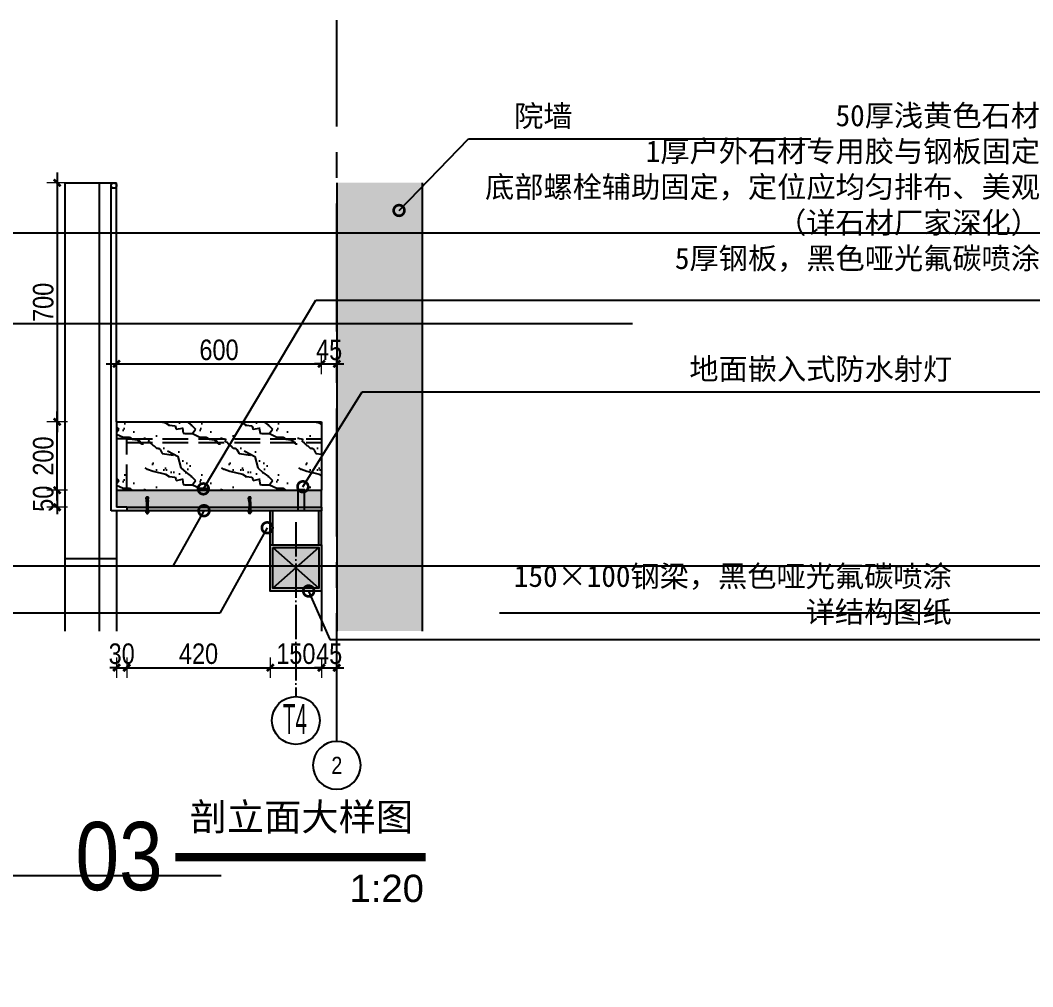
# Model space of a CAD drawing. Extents: x 9928 to 93764, y -101273 to -34887.
# Drawn here: x 80188 to 83152, y -64299 to -61469 of the extents above; entities that cross this region are included whole.
import ezdxf
from ezdxf import colors
from ezdxf.entities.mleader import LeaderData, LeaderLine
from ezdxf.enums import TextEntityAlignment as Align
from ezdxf.math import Vec2, Vec3

# ---------------------------------------------------------------- set-up
doc = ezdxf.new("R2010")
doc.units = 0
doc.header["$LTSCALE"] = 1000
doc.header["$MEASUREMENT"] = 0
for name, pattern in [('CENTER', [2, 1.25, -0.25, 0.25, -0.25]), ('DASH', [0.35, 0.25, -0.1]), ('DOTE', [2.42, 2, -0.2, 0.02, -0.2]), ('HIDDEN', [0.375, 0.25, -0.125])]:
    doc.linetypes.add(name, pattern=pattern)
doc.layers.add('_0', color=7, linetype='Continuous', lineweight=25)
for name, color, linetype in [('A', 163, 'CENTER'), ('A-ANNO-DIMS', 6, 'Continuous'), ('A-ANNO-NOTE', 4, 'Continuous'), ('A-ANNO-SYMB', 4, 'Continuous'), ('A-DETL-144', 144, 'Continuous'), ('A-DETL-30', 30, 'Continuous'), ('A-DETL-42', 42, 'Continuous'), ('A-FLOR-HRAL', 42, 'Continuous'), ('A-FURN-PATT-251', 251, 'Continuous'), ('A-SECT-005', 5, 'Continuous'), ('A-SECT-146', 216, 'Continuous'), ('GL', 131, 'Continuous'), ('S-GRID-IDEN', 4, 'Continuous')]:
    doc.layers.add(name, color=color, linetype=linetype)
doc.styles.add('DIM', font='ARIALN.TTF')
doc.styles.add('DIM_T3', font='ARIALN.TTF')
doc.styles.add('EN', font='ARIALN.TTF')
doc.styles.add('EN1', font='ARIALN.TTF')
doc.styles.get("Standard").update_dxf_attribs({"font": 'gbenor.shx', "bigfont": 'gbcbig.shx'})
doc.styles.add('详图$0$vector-number', font='arial.ttf')
doc.dimstyles.new('DIM20', dxfattribs={"dimscale": 20, "dimtxt": 3, "dimasz": 1, "dimexe": 1.5, "dimexo": 1.5, "dimgap": 0.5, "dimtad": 1, "dimdec": 0, "dimzin": 3, "dimdsep": 46, "dimtxsty": 'DIM', "dimblk": 'ARCHTICK', "dimcen": 2.5, "dimdle": 1.5, "dimclrd": 256, "dimclre": 8, "dimclrt": 256, "dimadec": 0, "dimazin": 0, "dimtfac": 1, "dimtdec": 0, "dimtix": 1, "dimtmove": 2, "dimatfit": 3, "dimfxl": 1.5, "dimfxlon": 1, "dimtolj": 1, "dimtzin": 3, "dimlwe": 5, "dimarcsym": 0})

# ---------------------------------------------------------------- blocks, each defined once
blk = doc.blocks.new('_ArchTick')
at = {"color": 0, "linetype": 'ByBlock', "const_width": 0.4}
blk.add_lwpolyline([(-0.5, -0.5), (0.5, 0.5)], dxfattribs=at)
blk = doc.blocks.new('*D11')
at = {"layer": 'A-ANNO-DIMS', "lineweight": -2, "transparency": 16777216}
blk.add_line((80295.8, -61915.2), (80295.8, -62675.2), dxfattribs=at)
at = {"layer": 'A-ANNO-DIMS', "color": 8, "lineweight": 5, "transparency": 16777216}
for p, q in [((80325.8, -61945.2), (80265.8, -61945.2)), ((80325.8, -62645.2), (80265.8, -62645.2))]:
    blk.add_line(p, q, dxfattribs=at)
at = {"layer": 'Defpoints', "color": 0, "transparency": 16777216}
for p in [(80419.6, -61945.2), (80295.8, -62645.2), (80623.8, -62645.2)]:
    blk.add_point(p, dxfattribs=at)
at = {"layer": 'A-ANNO-DIMS', "lineweight": -2, "transparency": 16777216, "xscale": 20, "yscale": 20, "zscale": 20}
for p, rotation in [((80295.8, -61945.2), 90), ((80295.8, -62645.2), 270)]:
    blk.add_blockref('_ArchTick', p, dxfattribs=dict(at, rotation=rotation))
at = {"layer": 'A-ANNO-DIMS', "transparency": 16777216, "insert": (80255.1, -62295.2), "char_height": 60, "attachment_point": 5, "rotation": 90, "style": 'DIM'}
blk.add_mtext('\\A1;700', dxfattribs=at)
blk = doc.blocks.new('M12×130膨胀螺栓')
at = {"linetype": 'CENTER', "ltscale": 0.05}
blk.add_line((71.2, 0), (-68.2, 0), dxfattribs=at)
at = {"linetype": 'Continuous'}
for p, q in [((-59, -4.5), (-58.1, 4.5)), ((-57, 6), (-58, -6)), ((-57, -5), (-56, 5)), ((-55, 6), (-56, -6)), ((-55, -5), (-54, 5)), ((-53, 6), (-54, -6)), ((-41.5, -5), (-40.5, 5)), ((-39.5, 6), (-40.5, -6)), ((-39.5, -5), (-38.5, 5)), ((-37.5, 6), (-38.5, -6)), ((-37.5, -5), (-36.5, 5)), ((-35.5, 6), (-36.5, -6)), ((-35.5, -5), (-34.5, 5)), ((-33.5, 6), (-34.5, -6)), ((-33.5, -5), (-32.5, 5)), ((-31.5, 6), (-32.5, -6)), ((-31.5, -5), (-30.5, 5)), ((-29.5, 6), (-30.5, -6)), ((-29.5, -5), (-28.5, 5)), ((-27.5, 6), (-28.5, -6)), ((-27.5, -5), (-26.5, 5)), ((-25.5, 6), (-26.5, -6)), ((-25.5, -5), (-24.5, 5))]:
    blk.add_line(p, q, dxfattribs=at)
at = {"linetype": 'HIDDEN', "ltscale": 2}
for p, q in [((-41.5, -0.1), (-43, 0.8)), ((-41.5, -1.2), (-43, -0.2))]:
    blk.add_line(p, q, dxfattribs=at)
at = {"linetype": 'Continuous'}
for points in [[(-53, -5), (-54, -6), (-55, -5), (-56, -6), (-57, -5), (-58, -6), (-59, -4.5), (-63, -4.5), (-63, 4.5), (-58.1, 4.5), (-57, 6), (-56, 5), (-55, 6), (-54, 5), (-53, 6)], [(-44, 5.5), (-52, 5.5)], [(-24, 5.5), (-24.5, 5), (-25.5, 6), (-26.5, 5), (-27.5, 6), (-28.5, 5), (-29.5, 6), (-30.5, 5), (-31.5, 6), (-32.5, 5), (-33.5, 6), (-34.5, 5), (-35.5, 6), (-36.5, 5), (-37.5, 6), (-38.5, 5), (-39.5, 6), (-40.5, 5), (-41.5, 6)], [(27.6, 5.5), (-24, 5.5)], [(30.1, 5), (36.1, 5)], [(36.1, 6.1), (36.1, 1)], [(36.7, 1), (47, 1.9)], [(36.7, 0.5), (47.5, 1.5)], [(37, 7.1), (57.9, 9)], [(47, 2.9), (47, 2)], [(47.1, 3), (58.5, 4)], [(47.5, 2.4), (47.5, 1.6)], [(47.6, 2.5), (58.5, 3.5)], [(59, 4), (59, 8)], [(59, 6.6), (62.4, 6.9)], [(64, 5.4), (64, -5.4)], [(-44, -5.5), (-52, -5.5)], [(-25, -5.5), (-25.5, -5), (-26.5, -6), (-27.5, -5), (-28.5, -6), (-29.5, -5), (-30.5, -6), (-31.5, -5), (-32.5, -6), (-33.5, -5), (-34.5, -6), (-35.5, -5), (-36.5, -6), (-37.5, -5), (-38.5, -6), (-39.5, -5), (-40.5, -6), (-41.5, -5)], [(27.6, -5.5), (-25, -5.5)], [(30.1, -5), (36.1, -5)], [(36.1, -6.1), (36.1, -1)], [(36.7, -0.5), (47.5, -1.5)], [(36.7, -1), (47, -1.9)], [(37, -7.1), (57.9, -9)], [(47, -2.9), (47, -2)], [(47.1, -3), (58.5, -4)], [(47.5, -2.4), (47.5, -1.6)], [(47.6, -2.5), (58.5, -3.5)], [(59, -4), (59, -8)], [(59, -6.6), (62.4, -6.9)]]:
    blk.add_lwpolyline(points, dxfattribs=at)
for points in [[(-43, 8.3), (-43, -8.2), (-44, -11), (-52, -11), (-53, -8.2), (-53, 8.3), (-52, 11), (-44, 11)], [(-43, -10.8), (-43, 10.8), (-41.5, 10.8), (-41.5, -10.8)]]:
    blk.add_lwpolyline(points, close=True, dxfattribs=at)
for points in [[(-53, 8.3, 0.176175), (-52, 5.5, 0.181818), (-52, -5.5, 0.176175), (-53, -8.2)], [(-43, -8.2, 0.176175), (-44, -5.5, 0.181818), (-44, 5.5, 0.176175), (-43, 8.3)], [(37, 7.1, 0.387868), (36.1, 6.1, 0.387868)], [(36.1, 1.5, 0.446036), (36.7, 1, 0.446036)], [(36.1, 1, 0.440025), (36.7, 0.5, 0.440025)], [(47.1, 3, 0.388865), (47, 2.9, 0.388865)], [(47, 1.9, 0.388865), (47, 2, 0.388865)], [(47.6, 2.5, 0.388865), (47.5, 2.4, 0.388865)], [(47.5, 1.5, 0.388865), (47.5, 1.6, 0.388865)], [(59, 8, 0.441059), (57.9, 9, 0.441059)], [(58.5, 4, 0.328456), (59, 4.5, 0.328456)], [(58.5, 3.5, 0.388865), (59, 4, 0.388865)], [(64, 5.4, 0.435372), (62.4, 6.9, 0.435372)], [(36.7, -0.5, 0.440025), (36.1, -1, 0.440025)], [(36.7, -1, 0.446036), (36.1, -1.5, 0.446036)], [(36.1, -6.1, 0.387868), (37, -7.1, 0.387868)], [(47, -2, 0.388865), (47, -1.9, 0.388865)], [(47, -2.9, 0.388865), (47.1, -3, 0.388865)], [(47.5, -1.6, 0.388865), (47.5, -1.5, 0.388865)], [(47.5, -2.4, 0.388865), (47.6, -2.5, 0.388865)], [(57.9, -9, 0.441059), (59, -8, 0.441059)], [(59, -4, 0.388865), (58.5, -3.5, 0.388865)], [(59, -4.5, 0.328456), (58.5, -4, 0.328456)], [(62.4, -6.9, 0.435372), (64, -5.4, 0.435372)]]:
    blk.add_lwpolyline(points, format="xyb", dxfattribs=at)
blk.add_lwpolyline([(27.6, 6), (27.6, -6, 0.414214), (28.1, -6.5), (29.6, -6.5, 0.414214), (30.1, -6), (30.1, 6, 0.414214), (29.6, 6.5), (28.1, 6.5, 0.414214)], format="xyb", close=True, dxfattribs=at)
blk = doc.blocks.new('*D51')
at = {"layer": 'A-ANNO-DIMS', "color": 8, "lineweight": 5, "transparency": 16777216}
for p, q in [((80325.8, -62845.2), (80265.8, -62845.2)), ((80325.8, -62895.2), (80265.8, -62895.2))]:
    blk.add_line(p, q, dxfattribs=at)
at = {"layer": 'A-ANNO-DIMS', "lineweight": -2, "transparency": 16777216}
for p, q in [((80295.8, -62845.2), (80295.8, -62825.2)), ((80295.8, -62845.2), (80295.8, -62895.2)), ((80295.8, -62895.2), (80295.8, -62915.2))]:
    blk.add_line(p, q, dxfattribs=at)
at = {"layer": 'Defpoints', "color": 0, "transparency": 16777216}
for p in [(80469.6, -62845.2), (80295.8, -62895.2), (80469.6, -62895.2)]:
    blk.add_point(p, dxfattribs=at)
at = {"layer": 'A-ANNO-DIMS', "lineweight": -2, "transparency": 16777216, "xscale": 20, "yscale": 20, "zscale": 20}
for p, rotation in [((80295.8, -62845.2), 270), ((80295.8, -62895.2), 90)]:
    blk.add_blockref('_ArchTick', p, dxfattribs=dict(at, rotation=rotation))
at = {"layer": 'A-ANNO-DIMS', "transparency": 16777216, "insert": (80255.1, -62870.2), "char_height": 60, "attachment_point": 5, "rotation": 90, "style": 'DIM'}
blk.add_mtext('\\A1;50', dxfattribs=at)
blk = doc.blocks.new('*D52')
at = {"layer": 'A-ANNO-DIMS', "color": 8, "lineweight": 5, "transparency": 16777216}
for p, q in [((80469.6, -62505.2), (80469.6, -62445.2)), ((81069.6, -62505.2), (81069.6, -62445.2))]:
    blk.add_line(p, q, dxfattribs=at)
at = {"layer": 'A-ANNO-DIMS', "lineweight": -2, "transparency": 16777216}
blk.add_line((80439.6, -62475.2), (81099.6, -62475.2), dxfattribs=at)
at = {"layer": 'Defpoints', "color": 0, "transparency": 16777216}
for p in [(81069.6, -62475.2), (80469.6, -62645.2), (81069.6, -62645.2)]:
    blk.add_point(p, dxfattribs=at)
at = {"layer": 'A-ANNO-DIMS', "lineweight": -2, "transparency": 16777216, "xscale": 20, "yscale": 20, "zscale": 20, "rotation": 180}
blk.add_blockref('_ArchTick', (80469.6, -62475.2), dxfattribs=at)
at = {"layer": 'A-ANNO-DIMS', "lineweight": -2, "transparency": 16777216, "xscale": 20, "yscale": 20, "zscale": 20}
blk.add_blockref('_ArchTick', (81069.6, -62475.2), dxfattribs=at)
at = {"layer": 'A-ANNO-DIMS', "transparency": 16777216, "insert": (80769.6, -62434.6), "char_height": 60, "attachment_point": 5, "style": 'DIM'}
blk.add_mtext('\\A1;600', dxfattribs=at)
blk = doc.blocks.new('*D53')
at = {"layer": 'A-ANNO-DIMS', "color": 8, "lineweight": 5, "transparency": 16777216}
for p, q in [((81069.6, -62505.2), (81069.6, -62445.2)), ((81114.6, -62445.2), (81114.6, -62505.2))]:
    blk.add_line(p, q, dxfattribs=at)
at = {"layer": 'A-ANNO-DIMS', "lineweight": -2, "transparency": 16777216}
for p, q in [((81069.6, -62475.2), (81049.6, -62475.2)), ((81069.6, -62475.2), (81114.6, -62475.2)), ((81114.6, -62475.2), (81134.6, -62475.2))]:
    blk.add_line(p, q, dxfattribs=at)
at = {"layer": 'Defpoints', "color": 0, "transparency": 16777216}
for p in [(81114.6, -61945.2), (81114.6, -62475.2), (81069.6, -62645.2)]:
    blk.add_point(p, dxfattribs=at)
at = {"layer": 'A-ANNO-DIMS', "lineweight": -2, "transparency": 16777216, "xscale": 20, "yscale": 20, "zscale": 20}
blk.add_blockref('_ArchTick', (81069.6, -62475.2), dxfattribs=at)
at = {"layer": 'A-ANNO-DIMS', "lineweight": -2, "transparency": 16777216, "xscale": 20, "yscale": 20, "zscale": 20, "rotation": 180}
blk.add_blockref('_ArchTick', (81114.6, -62475.2), dxfattribs=at)
at = {"layer": 'A-ANNO-DIMS', "transparency": 16777216, "insert": (81092.1, -62434.7), "char_height": 60, "attachment_point": 5, "style": 'DIM'}
blk.add_mtext('\\A1;45', dxfattribs=at)
blk = doc.blocks.new('*D54')
at = {"layer": 'A-ANNO-DIMS', "color": 8, "lineweight": 5, "transparency": 16777216}
for p, q in [((80919.6, -63334.9), (80919.6, -63394.9)), ((81069.6, -63334.9), (81069.6, -63394.9))]:
    blk.add_line(p, q, dxfattribs=at)
at = {"layer": 'A-ANNO-DIMS', "lineweight": -2, "transparency": 16777216}
blk.add_line((80889.6, -63364.9), (81099.6, -63364.9), dxfattribs=at)
at = {"layer": 'Defpoints', "color": 0, "transparency": 16777216}
for p in [(80919.6, -63140.4), (81069.6, -63140.4), (81069.6, -63364.9)]:
    blk.add_point(p, dxfattribs=at)
at = {"layer": 'A-ANNO-DIMS', "lineweight": -2, "transparency": 16777216, "xscale": 20, "yscale": 20, "zscale": 20, "rotation": 180}
blk.add_blockref('_ArchTick', (80919.6, -63364.9), dxfattribs=at)
at = {"layer": 'A-ANNO-DIMS', "lineweight": -2, "transparency": 16777216, "xscale": 20, "yscale": 20, "zscale": 20}
blk.add_blockref('_ArchTick', (81069.6, -63364.9), dxfattribs=at)
at = {"layer": 'A-ANNO-DIMS', "transparency": 16777216, "insert": (80994.6, -63324.3), "char_height": 60, "attachment_point": 5, "style": 'DIM'}
blk.add_mtext('\\A1;150', dxfattribs=at)
blk = doc.blocks.new('*D59')
at = {"layer": 'A-ANNO-DIMS', "color": 8, "lineweight": 5, "transparency": 16777216}
for p, q in [((80469.6, -63334.9), (80469.6, -63394.9)), ((80499.6, -63334.9), (80499.6, -63394.9))]:
    blk.add_line(p, q, dxfattribs=at)
at = {"layer": 'A-ANNO-DIMS', "lineweight": -2, "transparency": 16777216}
for p, q in [((80469.6, -63364.9), (80449.6, -63364.9)), ((80469.6, -63364.9), (80499.6, -63364.9)), ((80499.6, -63364.9), (80519.6, -63364.9))]:
    blk.add_line(p, q, dxfattribs=at)
at = {"layer": 'Defpoints', "color": 0, "transparency": 16777216}
for p in [(80469.6, -62895.2), (80499.6, -62895.2), (80499.6, -63364.9)]:
    blk.add_point(p, dxfattribs=at)
at = {"layer": 'A-ANNO-DIMS', "lineweight": -2, "transparency": 16777216, "xscale": 20, "yscale": 20, "zscale": 20}
blk.add_blockref('_ArchTick', (80469.6, -63364.9), dxfattribs=at)
at = {"layer": 'A-ANNO-DIMS', "lineweight": -2, "transparency": 16777216, "xscale": 20, "yscale": 20, "zscale": 20, "rotation": 180}
blk.add_blockref('_ArchTick', (80499.6, -63364.9), dxfattribs=at)
at = {"layer": 'A-ANNO-DIMS', "transparency": 16777216, "insert": (80484.6, -63324.3), "char_height": 60, "attachment_point": 5, "style": 'DIM'}
blk.add_mtext('\\A1;30', dxfattribs=at)
blk = doc.blocks.new('*D15')
at = {"layer": 'A-ANNO-DIMS', "color": 8, "lineweight": 5, "transparency": 16777216}
for p, q in [((80499.6, -63334.9), (80499.6, -63394.9)), ((80919.6, -63334.9), (80919.6, -63394.9))]:
    blk.add_line(p, q, dxfattribs=at)
at = {"layer": 'A-ANNO-DIMS', "lineweight": -2, "transparency": 16777216}
blk.add_line((80469.6, -63364.9), (80949.6, -63364.9), dxfattribs=at)
at = {"layer": 'Defpoints', "color": 0, "transparency": 16777216}
for p in [(80499.6, -62895.2), (80919.6, -63140.4), (80919.6, -63364.9)]:
    blk.add_point(p, dxfattribs=at)
at = {"layer": 'A-ANNO-DIMS', "lineweight": -2, "transparency": 16777216, "xscale": 20, "yscale": 20, "zscale": 20, "rotation": 180}
blk.add_blockref('_ArchTick', (80499.6, -63364.9), dxfattribs=at)
at = {"layer": 'A-ANNO-DIMS', "lineweight": -2, "transparency": 16777216, "xscale": 20, "yscale": 20, "zscale": 20}
blk.add_blockref('_ArchTick', (80919.6, -63364.9), dxfattribs=at)
at = {"layer": 'A-ANNO-DIMS', "transparency": 16777216, "insert": (80709.6, -63324.3), "char_height": 60, "attachment_point": 5, "style": 'DIM'}
blk.add_mtext('\\A1;420', dxfattribs=at)
blk = doc.blocks.new('TAG-COL')
blk.add_circle((0, 0), 4)
at = {"style": 'EN1'}
blk.add_attdef('NO', text='', height=2.19, dxfattribs=at).set_placement((0.01, 0.01), align=Align.MIDDLE_CENTER)
blk = doc.blocks.new('*D64')
at = {"layer": 'A-ANNO-DIMS', "color": 8, "lineweight": 5, "transparency": 16777216}
for p, q in [((81069.6, -63334.9), (81069.6, -63394.9)), ((81114.6, -63334.9), (81114.6, -63394.9))]:
    blk.add_line(p, q, dxfattribs=at)
at = {"layer": 'A-ANNO-DIMS', "lineweight": -2, "transparency": 16777216}
for p, q in [((81069.6, -63364.9), (81049.6, -63364.9)), ((81069.6, -63364.9), (81114.6, -63364.9)), ((81114.6, -63364.9), (81134.6, -63364.9))]:
    blk.add_line(p, q, dxfattribs=at)
at = {"layer": 'Defpoints', "color": 0, "transparency": 16777216}
for p in [(81069.6, -63140.4), (81114.6, -63140.4), (81114.6, -63364.9)]:
    blk.add_point(p, dxfattribs=at)
at = {"layer": 'A-ANNO-DIMS', "lineweight": -2, "transparency": 16777216, "xscale": 20, "yscale": 20, "zscale": 20}
blk.add_blockref('_ArchTick', (81069.6, -63364.9), dxfattribs=at)
at = {"layer": 'A-ANNO-DIMS', "lineweight": -2, "transparency": 16777216, "xscale": 20, "yscale": 20, "zscale": 20, "rotation": 180}
blk.add_blockref('_ArchTick', (81114.6, -63364.9), dxfattribs=at)
at = {"layer": 'A-ANNO-DIMS', "transparency": 16777216, "insert": (81092.1, -63324.4), "char_height": 60, "attachment_point": 5, "style": 'DIM'}
blk.add_mtext('\\A1;45', dxfattribs=at)
blk = doc.blocks.new('_DotSmall')
at = {"color": 0, "linetype": 'ByBlock', "const_width": 0.5}
blk.add_lwpolyline([(-0.0625, 0, 1), (0.0625, 0, 1)], format="xyb", close=True, dxfattribs=at)
blk = doc.blocks.new('*D622')
at = {"layer": 'A-ANNO-DIMS', "lineweight": -2, "transparency": 16777216}
blk.add_line((80295.8, -62875.2), (80295.8, -62615.2), dxfattribs=at)
at = {"layer": 'A-ANNO-DIMS', "color": 8, "lineweight": 5, "transparency": 16777216}
for p, q in [((80325.8, -62645.2), (80265.8, -62645.2)), ((80325.8, -62845.2), (80265.8, -62845.2))]:
    blk.add_line(p, q, dxfattribs=at)
at = {"layer": 'Defpoints', "color": 0, "transparency": 16777216}
for p in [(80295.8, -62645.2), (80469.6, -62645.2), (80469.6, -62845.2)]:
    blk.add_point(p, dxfattribs=at)
at = {"layer": 'A-ANNO-DIMS', "lineweight": -2, "transparency": 16777216, "xscale": 20, "yscale": 20, "zscale": 20}
for p, rotation in [((80295.8, -62645.2), 90), ((80295.8, -62845.2), 270)]:
    blk.add_blockref('_ArchTick', p, dxfattribs=dict(at, rotation=rotation))
at = {"layer": 'A-ANNO-DIMS', "transparency": 16777216, "insert": (80255.1, -62745.2), "char_height": 60, "attachment_point": 5, "rotation": 90, "style": 'DIM'}
blk.add_mtext('\\A1;200', dxfattribs=at)
blk = doc.blocks.new('sdiliusdfha')
at = {"layer": 'A-DETL-42', "linetype": 'DASH', "ltscale": 0.3}
for p, q in [((80586.6, -57311.2), (80609.6, -57311.2)), ((80586.6, -57313.2), (80586.6, -57311.2)), ((80588.6, -57313.2), (80588.6, -57373.2)), ((80607.6, -57313.2), (80607.6, -57373.2)), ((80609.6, -57313.2), (80609.6, -57311.2))]:
    blk.add_line(p, q, dxfattribs=at)

msp = doc.modelspace()

# ---------------------------------------------------------------- hatches: boundary and pattern name
at = {"layer": 'A-FURN-PATT-251'}
h = msp.add_hatch(color=256, dxfattribs=at)
h.dxf.hatch_style = 1
h.paths.add_polyline_path([(81114.6, -63257.5), (81364.6, -63257.5), (81364.6, -61945.2), (81114.6, -61945.2)])
h = msp.add_hatch(dxfattribs=at)
h.set_pattern_fill('大理石', color=256, scale=50, angle=-90)
h.set_pattern_definition([(311.987212, (-14832.143, 23845.066), (225.000005, -299.999996), [4.80487, -1004.21692]), (338.19859, (-14839.643, 23916.494), (450, -150), [17.30946, -1194.35262]), (330.945396, (-14848.215, 23920.066), (225.0000064, -149.99999), [7.35402, -1536.99045]), (0, (-14841.79, 23916.5), (-3e-14, -150), [2.14286, -222.85713]), (341.56505, (-14836.43, 23846.494), (225, -3e-07), [4.51754, -469.8241]), (81.469234, (-14836.43, 23846.494), (1.4e-06, 149.9999995), [7.22277, -1509.5583]), (349.215702, (-14850.358, 23856.494), (900.0000004, -150.0000007), [15.26969, -1588.04715]), (332.132996, (-14781.786, 23969.3516), (1125.0000044, -599.99999271), [35.14728, -7345.78245]), (270, (-14748.8, 23967.2), (225, -4e-14), [0, -150]), (334.983107, (-14707.858, 23870.066), (674.9999995, -300.0000008), [23.64707, -2459.2947]), (351.4391104, (-14796.786, 23812.209), (2024.99998723, -299.99999948), [33.58852, -7020.0009]), (352.874984, (-14776.429, 23895.066), (1125.0000011, -149.999991), [17.27627, -3610.7397]), (346.75948, (-14823.572, 23910.066), (674.9999995, -150.00000146), [37.4234, -3892.0326]), (270, (-14823.46, 23933.45), (225, -4e-14), [0, -150]), (270, (-14825.87, 23931.04), (225, -4e-14), [0, -150]), (270, (-14813.83, 23914.17), (225, -4e-14), [0, -150]), (270, (-14787.33, 23918.99), (225, -4e-14), [0, -150]), (329.036243, (-14787.143, 23901.494), (225.0000065, -149.999988), [12.4949, -2611.4334]), (270, (-14776.84, 23895.08), (225, -4e-14), [0, -150]), (270, (-14784.93, 23914.17), (225, -4e-14), [0, -150]), (270, (-14770.47, 23906.94), (225, -4e-14), [0, -150]), (270, (-14792.15, 23914.17), (225, -4e-14), [0, -150]), (320.19443, (-14807.5, 23827.21), (225, -150), [5.57875, -1165.9587]), (0, (-14813.93, 23827.21), (-3e-14, -150), [6.42857, -218.57142]), (313.66778, (-14821.429, 23835.066), (449.9999991, -450.0000003), [10.86208, -2270.1738]), (0, (-14823.57, 23835.07), (-3e-14, -150), [2.14286, -222.85713]), (309.805571, (-14828.93, 23841.494), (225.0000089, -299.9999928), [8.36812, -1748.93805]), (270, (-14813.83, 23863.56), (225, -4e-14), [0, -150]), (270, (-14807.03, 23826.88), (225, -4e-14), [0, -150]), (270, (-14807.03, 23826.88), (225, -4e-14), [0, -150]), (299.357754, (-14803.215, 23823.637), (225.0000013, -449.999999), [13.11254, -1363.70444]), (270, (-14792.15, 23827.4), (225, -4e-14), [0, -150]), (56.309932, (-14707.858, 23870.066), (224.999996, 300.000002), [15.45236, -1607.0457]), (278.130102, (-14737.858, 23886.494), (224.9999987, -1499.9999894), [15.1523, -3166.8282]), (317.862405, (-14742.143, 23920.066), (674.99999937, -600.00000026), [20.2283, -4227.71235]), (284.620874, (-14750.715, 23952.923), (225.0000094, -899.9999975), [33.95676, -3531.5025]), (270, (-14736.75, 23940.68), (225, -4e-14), [0, -150]), (288.434949, (-14759.286, 23892.923), (224.9999993, -600), [6.7763, -1416.24862]), (286.699244, (-14757.143, 23886.494), (1.2e-05, -149.999997), [3.72868, -779.2943]), (11.093723, (-14756.072, 23882.923), (1574.99998526, 300.0000026), [18.56112, -3879.2748]), (270, (-14746.39, 23902.12), (225, -4e-14), [0, -150]), (270, (-14737.44, 23886.57), (225, -4e-14), [0, -150]), (270, (-14763.25, 23906.94), (225, -4e-14), [0, -150]), (270, (-14715.08, 23926.22), (225, -4e-14), [0, -150]), (270, (-14724.71, 23933.45), (225, -4e-14), [0, -150]), (314.144903, (-14711.072, 23895.066), (450, -450.0000008), [16.92194, -3536.6853]), (324.582945, (-14727.143, 23906.4945), (224.9999991, -150.0000004), [19.72063, -4121.6106]), (270, (-14710.92, 23894.86), (225, -4e-14), [0, -150]), (270, (-14722.3, 23916.58), (225, -4e-14), [0, -150]), (270, (-14710.92, 23894.86), (225, -4e-14), [0, -150]), (270, (-14727.5, 23906.47), (225, -4e-14), [0, -150]), (345.068583, (-14735.715, 23871.494), (675, -150), [5.54435, -1158.76875]), (0, (-14730.36, 23870.07), (-3e-14, -150), [22.5, -202.5]), (320.19443, (-14636.072, 23843.637), (225, -150), [5.57875, -1165.9587]), (270, (-14683.77, 23885.25), (225, -4e-14), [0, -150]), (270, (-14686.17, 23880.43), (225, -4e-14), [0, -150]), (270, (-14681.36, 23899.7), (225, -4e-14), [0, -150]), (270, (-14654.86, 23875.6), (225, -4e-14), [0, -150]), (323.130102, (-14668.215, 23860.066), (224.9999999, -150.0000002), [10.71429, -2239.28565]), (0, (-14686.43, 23860.07), (-3e-14, -150), [18.21429, -206.7857]), (270, (-14686.07, 23860.04), (225, -4e-14), [0, -150]), (293.19859, (-14638.215, 23848.637), (225, -450), [5.43984, -1136.92612]), (336.03751, (-14641.43, 23850.066), (450, -150), [3.51745, -735.14688]), (336.03751, (-14644.643, 23851.494), (450, -150), [3.51745, -735.14688]), (351.869898, (-14659.643, 23853.637), (1125.0000001, -150.00000065), [15.1523, -3166.8282]), (0, (-14631.79, 23840.07), (-3e-14, -150), [5.35714, -219.64285]), (270, (-14624.29, 23856.54), (225, -4e-14), [0, -150])])
h.paths.add_polyline_path([(80469.6, -62645.2), (81069.6, -62645.2), (81069.6, -62845.2), (80469.6, -62845.2)])
h = msp.add_hatch(color=253, dxfattribs=at)
h.dxf.hatch_style = 1
h.paths.add_polyline_path([(80469.6, -62845.2), (81069.6, -62845.2), (81069.6, -62895.2), (80469.6, -62895.2)])
h = msp.add_hatch(color=256, dxfattribs=at)
h.dxf.hatch_style = 1
h.paths.add_polyline_path([(80499.6, -62895.2), (81069.6, -62895.2), (81069.6, -62905.2), (80499.6, -62905.2)])
h = msp.add_hatch(color=256, dxfattribs=at)
h.dxf.hatch_style = 1
h.paths.add_polyline_path([(80919.6, -62905.2), (80927.6, -62905.2), (80927.6, -63005.2), (80919.6, -63005.2)])
h = msp.add_hatch(color=256, dxfattribs=at)
h.dxf.hatch_style = 1
h.paths.add_polyline_path([(81069.6, -62905.2), (81061.6, -62905.2), (81061.6, -63005.2), (81069.6, -63005.2)])
h = msp.add_hatch(color=256, dxfattribs=at)
h.dxf.hatch_style = 1
h.paths.add_polyline_path([(80919.6, -63005.2), (81069.6, -63005.2), (81069.6, -63140.4), (80919.6, -63140.4)])

# ---------------------------------------------------------------- linework, layer by layer
at = {"layer": 'A', "ltscale": 0.3}
msp.add_line((81114.6, -63580.6), (81114.6, -61469.2), dxfattribs=at)
at = {"layer": 'A-ANNO-NOTE', "const_width": 24.7}
msp.add_lwpolyline([(80641.4, -63919.5), (81374.7, -63919.5)], dxfattribs=at)
at = {"layer": 'A-DETL-144'}
for p, q in [((80499.6, -62895.2), (80499.6, -62905.2)), ((80499.6, -62895.2), (81069.6, -62895.2)), ((81069.6, -62905.2), (80499.6, -62905.2)), ((80919.6, -63005.2), (80919.6, -62905.2)), ((80927.6, -63005.2), (80927.6, -62905.2)), ((81061.6, -63005.2), (81061.6, -62905.2)), ((81069.6, -62895.2), (81069.6, -62905.2)), ((81069.6, -63005.2), (81069.6, -62905.2))]:
    msp.add_line(p, q, dxfattribs=at)
msp.add_lwpolyline([(81069.6, -63005.2), (81069.6, -63140.4), (80919.6, -63140.4), (80919.6, -63005.2)], dxfattribs=at)
for points in [[(80919.6, -63005.2), (81069.6, -63005.2), (81069.6, -63140.4), (80919.6, -63140.4)], [(80927.6, -63013.2), (81061.6, -63013.2), (81061.6, -63132.4), (80927.6, -63132.4)]]:
    msp.add_lwpolyline(points, close=True, dxfattribs=at)
at = {"layer": 'A-DETL-42'}
for p, q in [((80469.6, -62645.2), (81069.6, -62645.2)), ((80469.6, -62645.2), (80469.6, -62845.2)), ((81069.6, -62645.2), (81069.6, -62845.2))]:
    msp.add_line(p, q, dxfattribs=at)
at = {"layer": 'A-DETL-42', "linetype": 'DASH', "ltscale": 0.3}
for p, q in [((80499.6, -62695.2), (80469.6, -62695.2)), ((80499.6, -62845.2), (80499.6, -62695.2)), ((80499.6, -62695.2), (81069.6, -62695.2)), ((80499.6, -62705.2), (81069.6, -62705.2))]:
    msp.add_line(p, q, dxfattribs=at)
at = {"layer": 'A-FLOR-HRAL', "color": 1}
for p, q in [((80453.6, -62905.2), (80453.6, -61953.2)), ((80469.6, -62645.2), (80469.6, -61953.2)), ((80499.6, -62905.2), (80453.6, -62905.2))]:
    msp.add_line(p, q, dxfattribs=at)
msp.add_circle((80461.6, -61953.2), 8, dxfattribs=at)
at = {"layer": 'A-FURN-PATT-251'}
for p, q in [((80319.6, -63257.5), (80319.6, -61945.2)), ((80319.6, -61945.2), (80469.6, -61945.2)), ((80419.6, -63257.5), (80419.6, -61945.2)), ((80469.6, -61953.2), (80469.6, -61945.2)), ((80469.6, -62905.2), (80469.6, -63257.5)), ((80319.6, -63045.2), (80469.6, -63045.2)), ((81069.6, -63140.4), (81069.6, -63257.5))]:
    msp.add_line(p, q, dxfattribs=at)
at = {"layer": 'A-FURN-PATT-251', "color": 250}
for p, q in [((81061.6, -63013.2), (80927.6, -63132.4)), ((80927.6, -63013.2), (81061.6, -63132.4))]:
    msp.add_line(p, q, dxfattribs=at)
at = {"layer": 'A-SECT-005'}
for p, q in [((81114.6, -61945.2), (81114.6, -63257.5)), ((81364.6, -61945.2), (81364.6, -63257.5))]:
    msp.add_line(p, q, dxfattribs=at)
at = {"layer": 'A-SECT-146'}
for p, q in [((80469.6, -62845.2), (80469.6, -62895.2)), ((80469.6, -62845.2), (81069.6, -62845.2)), ((81069.6, -62895.2), (81069.6, -62845.2)), ((80499.6, -62895.2), (80469.6, -62895.2))]:
    msp.add_line(p, q, dxfattribs=at)
at = {"layer": 'GL', "color": 3, "linetype": 'DOTE', "ltscale": 0.05}
msp.add_line((80994.6, -62939.1), (80994.6, -63449.3), dxfattribs=at)
at = {"layer": 'GL', "color": 3}
msp.add_circle((80994.6, -63519.3), 70, dxfattribs=at)

# ---------------------------------------------------------------- block references
at = {"layer": '_0'}
msp.add_blockref('sdiliusdfha', (411.5, -5532), dxfattribs=at)
at = {"layer": 'A-DETL-30', "yscale": 0.375, "zscale": 0.375}
for p, xscale, rotation in [((80559.6, -62889.7), -0.375, 270), ((80859.6, -62889.7), 0.375, 90.00000000000001)]:
    msp.add_blockref('M12×130膨胀螺栓', p, dxfattribs=dict(at, xscale=xscale, rotation=rotation))
at = {"layer": 'S-GRID-IDEN'}
ref = msp.add_blockref('TAG-COL', (81114.5, -63650.6), dxfattribs=dict(at, xscale=-17.5, yscale=17.5, zscale=17.5, rotation=179.9287525087452))
ref.add_attrib('NO', '2', dxfattribs={"layer": '0', "height": 50, "rotation": 359.9288, "style": 'EN1'}).set_placement((81114.5, -63650.8), align=Align.MIDDLE_CENTER)

# ---------------------------------------------------------------- texts
at = {"layer": 'A-ANNO-NOTE', "style": 'EN'}
msp.add_text('03', height=200, dxfattribs=at).set_placement((80349.5, -64016.5))
at = {"layer": 'A-ANNO-NOTE', "style": '详图$0$vector-number'}
msp.add_text('1:20', height=80, rotation=0, dxfattribs=at).set_placement((81151.9, -64051))
at = {"layer": 'A-ANNO-NOTE', "insert": (80683.4, -63761.7), "char_height": 80, "attachment_point": 1}
msp.add_mtext_dynamic_manual_height_columns('{\\fSimSun|b0|i0|c134|p2;剖立面大样图}', width=1103.02, gutter_width=1750, heights=[0], dxfattribs=at)
at = {"layer": 'GL', "color": 3, "style": 'DIM_T3', "width": 0.6}
msp.add_text('T4', height=87.5, dxfattribs=at).set_placement((80956.5, -63558.7))

# ---------------------------------------------------------------- dimensions: what is measured, and where the dimension line sits
at = {"layer": 'A-ANNO-DIMS', "color": 2}
for base, p1, p2, angle, picture, middle in [((80295.8, -62645.2), (80419.6, -61945.2), (80623.8, -62645.2), 90, '*D11', (80255.1, -62295.2)), ((80295.8, -62645.2), (80469.6, -62845.2), (80469.6, -62645.2), 270, '*D622', (80255.1, -62745.2)), ((80295.8, -62895.2), (80469.6, -62845.2), (80469.6, -62895.2), 90, '*D51', (80255.1, -62870.2))]:
    dim = msp.add_linear_dim(base=base, p1=p1, p2=p2, angle=angle, dimstyle='DIM20', dxfattribs=at)
    dim.commit()
    dim.dimension.update_dxf_attribs({"geometry": picture, "text_midpoint": middle})
for base, p1, p2, picture, middle in [((81114.6, -62475.2), (81069.6, -62645.2), (81114.6, -61945.2), '*D53', (81092.1, -62434.7)), ((81069.6, -62475.2), (80469.6, -62645.2), (81069.6, -62645.2), '*D52', (80769.6, -62434.6)), ((80499.6, -63364.9), (80469.6, -62895.2), (80499.6, -62895.2), '*D59', (80484.6, -63324.3)), ((80919.6, -63364.9), (80499.6, -62895.2), (80919.6, -63140.4), '*D15', (80709.6, -63324.3)), ((81069.6, -63364.9), (80919.6, -63140.4), (81069.6, -63140.4), '*D54', (80994.6, -63324.3)), ((81114.6, -63364.9), (81069.6, -63140.4), (81114.6, -63140.4), '*D64', (81092.1, -63324.4))]:
    dim = msp.add_linear_dim(base=base, p1=p1, p2=p2, dimstyle='DIM20', dxfattribs=at)
    dim.commit()
    dim.dimension.update_dxf_attribs({"geometry": picture, "text_midpoint": middle})

# ---------------------------------------------------------------- leaders
at = {"layer": 'A-ANNO-SYMB'}
ml = msp.add_multileader_mtext('Standard', dxfattribs=at)
ml.set_content('\\pxsm1;{\\fSimSun|b0|i0|c134|p2;\\H0.2x;50厚浅黄色石材\\P1厚户外石材专用胶与钢板固定\\P底部螺栓辅助固定，定位应均匀排布、美观\\P（详石材厂家深化）\\P5厚钢板，黑色哑光氟碳喷涂}', color=256, style='EN')
ml.set_leader_properties(color=256)
ml.set_arrow_properties(name='DOTSMALL')
ml.build(insert=Vec2(0, 0))
ml.multileader.update_dxf_attribs({"text_left_attachment_type": 5, "text_right_attachment_type": 5, "dogleg_length": 901.2, "arrow_head_size": 62.7})
ctx = ml.context
ctx.base_point, ctx.char_height, ctx.arrow_head_size, ctx.landing_gap_size, ctx.plane_origin = Vec3(77877.6, -62091.4), 313.469, 62.7, 0.282, Vec3(106060.5, -61551.9)
ctx.left_attachment, ctx.right_attachment, ctx.text_align_type = 5, 5, 2
notes = []
notes.append((ctx, [(0, (1, 1, 0), (77551.5, -62091.4), (1, 0), 326.1, [(0, [(77252.8, -62643.6)], 0, [])])]))
ctx.mtext.insert, ctx.mtext.alignment, ctx.mtext.flow_direction = Vec3(79573.8, -61519.2), 3, 5
ml = msp.add_multileader_mtext('Standard', dxfattribs=at)
ml.set_content('\\pxsm1;{\\fSimSun|b0|i0|c134|p2;\\H0.2x;50厚浅黄色石材\\P1厚户外石材专用胶与钢板固定\\P底部螺栓辅助固定，定位应均匀排布、美观\\P（详石材厂家深化）\\P5厚钢板，黑色哑光氟碳喷涂}', color=256, style='EN')
ml.set_leader_properties(color=256)
ml.set_arrow_properties(name='DOTSMALL')
ml.build(insert=Vec2(0, 0))
ml.multileader.update_dxf_attribs({"text_left_attachment_type": 5, "text_right_attachment_type": 5, "dogleg_length": 901.2, "arrow_head_size": 62.7})
ctx = ml.context
ctx.base_point, ctx.char_height, ctx.arrow_head_size, ctx.landing_gap_size, ctx.plane_origin = Vec3(81477.1, -62289), 313.469, 62.7, 0.282, Vec3(109694.4, -61749.5)
ctx.left_attachment, ctx.right_attachment, ctx.text_align_type = 5, 5, 2
notes.append((ctx, [(0, (1, 1, 0), (81052.6, -62289), (1, 0), 424.5, [(0, [(80723.7, -62841.2)], 0, [])])]))
ctx.mtext.insert, ctx.mtext.alignment, ctx.mtext.flow_direction = Vec3(83173.3, -61716.8), 3, 5
ml = msp.add_multileader_mtext('Standard', dxfattribs=at)
ml.set_content('\\pxsm1;{\\fSimSun|b0|i0|c134|p2;\\H0.2x;50厚浅黄色石材\\P1厚户外石材专用胶与钢板固定\\P底部螺栓辅助固定，定位应均匀排布、美观\\P（详石材厂家深化）\\P5厚钢板，黑色哑光氟碳喷涂}', color=256, style='EN')
ml.set_leader_properties(color=256)
ml.set_arrow_properties(name='DOTSMALL')
ml.build(insert=Vec2(0, 0))
ml.multileader.update_dxf_attribs({"text_left_attachment_type": 5, "text_right_attachment_type": 5, "dogleg_length": 901.2, "arrow_head_size": 62.7})
ctx = ml.context
ctx.base_point, ctx.char_height, ctx.arrow_head_size, ctx.landing_gap_size, ctx.plane_origin = Vec3(85556.7, -62289), 313.469, 62.7, 0.282, Vec3(113829.3, -61749.5)
ctx.left_attachment, ctx.right_attachment, ctx.text_align_type = 5, 5, 2
notes.append((ctx, [(0, (1, 1, 0), (85187.6, -62289), (1, 0), 369.2, [(0, [(84721.2, -62841.2)], 0, [])])]))
ctx.mtext.insert, ctx.mtext.alignment, ctx.mtext.flow_direction = Vec3(87252.9, -61716.8), 3, 5
ml = msp.add_multileader_mtext('Standard', dxfattribs=at)
ml.set_content('\\pxsm1;{\\fSimSun|b0|i0|c134|p2;\\H0.2x;院墙}', color=256, style='EN')
ml.set_leader_properties(color=256)
ml.set_arrow_properties(name='DOTSMALL')
ml.build(insert=Vec2(0, 0))
ml.multileader.update_dxf_attribs({"text_left_attachment_type": 5, "text_right_attachment_type": 5, "dogleg_length": 901.2, "arrow_head_size": 62.7})
ctx = ml.context
ctx.base_point, ctx.char_height, ctx.arrow_head_size, ctx.landing_gap_size, ctx.plane_origin = Vec3(81638.4, -61816.5), 313.469, 62.7, 0.282, Vec3(109996.5, -60557)
ctx.left_attachment, ctx.right_attachment, ctx.text_align_type = 5, 5, 2
notes.append((ctx, [(0, (1, 1, 0), (81500.5, -61816.5), (1, 0), 137.9, [(0, [(81296.7, -62026.2)], 0, [])])]))
ctx.mtext.insert, ctx.mtext.alignment, ctx.mtext.flow_direction = Vec3(81804.7, -61718.2), 3, 5
ml = msp.add_multileader_mtext('Standard', dxfattribs=at)
ml.set_content('\\pxsm1;{\\fSimSun|b0|i0|c134|p2;\\H0.2x;地面嵌入式防水射灯}', color=256, style='EN')
ml.set_leader_properties(color=256)
ml.set_arrow_properties(name='DOTSMALL')
ml.build(insert=Vec2(0, 0))
ml.multileader.update_dxf_attribs({"text_left_attachment_type": 5, "text_right_attachment_type": 5, "dogleg_length": 901.2, "arrow_head_size": 62.7})
ctx = ml.context
ctx.base_point, ctx.char_height, ctx.arrow_head_size, ctx.landing_gap_size, ctx.plane_origin = Vec3(78093.1, -62357), 313.469, 62.7, 0.282, Vec3(106451.2, -61197)
ctx.left_attachment, ctx.right_attachment, ctx.text_align_type = 5, 5, 2
notes.append((ctx, [(0, (1, 1, 0), (77643.1, -62357), (1, 0), 449.9, [(0, [(77469.8, -62635.1)], 0, [])])]))
ctx.mtext.insert, ctx.mtext.alignment, ctx.mtext.flow_direction = Vec3(78891.6, -62258.8), 3, 5
ml = msp.add_multileader_mtext('Standard', dxfattribs=at)
ml.set_content('\\pxsm1;{\\fSimSun|b0|i0|c134|p2;\\H0.2x;地面嵌入式防水射灯}', color=256, style='EN')
ml.set_leader_properties(color=256)
ml.set_arrow_properties(name='DOTSMALL')
ml.build(insert=Vec2(0, 0))
ml.multileader.update_dxf_attribs({"text_left_attachment_type": 5, "text_right_attachment_type": 5, "dogleg_length": 901.2, "arrow_head_size": 62.7})
ctx = ml.context
ctx.base_point, ctx.char_height, ctx.arrow_head_size, ctx.landing_gap_size, ctx.plane_origin = Vec3(82117.8, -62557), 313.469, 62.7, 0.282, Vec3(109996.5, -61397)
ctx.left_attachment, ctx.right_attachment, ctx.text_align_type = 5, 5, 2
notes.append((ctx, [(0, (1, 1, 0), (81188.9, -62557), (1, 0), 928.9, [(0, [(81015.1, -62835.1)], 0, [])])]))
ctx.mtext.insert, ctx.mtext.alignment, ctx.mtext.flow_direction = Vec3(82916.3, -62458.8), 3, 5
ml = msp.add_multileader_mtext('Standard', dxfattribs=at)
ml.set_content('\\pxsm1;{\\fSimSun|b0|i0|c134|p2;\\H0.2x;5厚钢板\\P黑色哑光氟碳喷涂}', color=256, style='EN')
ml.set_leader_properties(color=256)
ml.set_arrow_properties(name='DOTSMALL')
ml.build(insert=Vec2(0, 0))
ml.multileader.update_dxf_attribs({"text_left_attachment_type": 5, "text_right_attachment_type": 5, "dogleg_length": 901.2, "arrow_head_size": 62.7})
ctx = ml.context
ctx.base_point, ctx.char_height, ctx.arrow_head_size, ctx.landing_gap_size, ctx.plane_origin = Vec3(79413.6, -63067.3), 313.469, 62.7, 0.282, Vec3(52210.9, -61700.4)
ctx.left_attachment, ctx.right_attachment = 5, 5
notes.append((ctx, [(0, (1, 1, 0), (80634.5, -63067.3), (-1, 0), 513.9, [(0, [(80725.6, -62905.2)], 0, [])])]))
ctx.mtext.insert, ctx.mtext.flow_direction = Vec3(79413.9, -62851.1), 5
ml = msp.add_multileader_mtext('Standard', dxfattribs=at)
ml.set_content('\\pxsm1;{\\fSimSun|b0|i0|c134|p2;\\H0.2x;5厚钢板\\P黑色哑光氟碳喷涂}', color=256, style='EN')
ml.set_leader_properties(color=256)
ml.set_arrow_properties(name='DOTSMALL')
ml.build(insert=Vec2(0, 0))
ml.multileader.update_dxf_attribs({"text_left_attachment_type": 5, "text_right_attachment_type": 5, "dogleg_length": 901.2, "arrow_head_size": 62.7})
ctx = ml.context
ctx.base_point, ctx.char_height, ctx.arrow_head_size, ctx.landing_gap_size, ctx.plane_origin = Vec3(83314.3, -63067.3), 313.469, 62.7, 0.282, Vec3(56111.6, -61700.4)
ctx.left_attachment, ctx.right_attachment = 5, 5
notes.append((ctx, [(0, (1, 1, 0), (84270.8, -63067.3), (-1, 0), 249.5, [(0, [(84361.9, -62905.2)], 0, [])])]))
ctx.mtext.insert, ctx.mtext.flow_direction = Vec3(83314.6, -62851.1), 5
ml = msp.add_multileader_mtext('Standard', dxfattribs=at)
ml.set_content('{\\fSimSun|b0|i0|c134|p2;\\H0.2x;竖向加劲肋}', color=256, style='EN')
ml.set_leader_properties(color=256)
ml.set_arrow_properties(name='DOTSMALL')
ml.build(insert=Vec2(0, 0))
ml.multileader.update_dxf_attribs({"text_left_attachment_type": 5, "text_right_attachment_type": 5, "dogleg_length": 901.2, "arrow_head_size": 62.7})
ctx = ml.context
ctx.base_point, ctx.char_height, ctx.arrow_head_size, ctx.landing_gap_size, ctx.plane_origin = Vec3(79409.7, -63205.1), 313.469, 62.7, 0.282, Vec3(52210.9, -61838.2)
ctx.left_attachment, ctx.right_attachment = 5, 5
notes.append((ctx, [(0, (1, 1, 0), (80772.4, -63205.1), (-1, 0), 925.4, [(0, [(80910.7, -62955.2)], 0, [])])]))
ctx.mtext.insert, ctx.mtext.flow_direction = Vec3(79409.9, -63119), 5
ml = msp.add_multileader_mtext('Standard', dxfattribs=at)
ml.set_content('{\\fSimSun|b0|i0|c134|p2;\\H0.2x;竖向加劲肋}', color=256, style='EN')
ml.set_leader_properties(color=256)
ml.set_arrow_properties(name='DOTSMALL')
ml.build(insert=Vec2(0, 0))
ml.multileader.update_dxf_attribs({"text_left_attachment_type": 5, "text_right_attachment_type": 5, "dogleg_length": 901.2, "arrow_head_size": 62.7})
ctx = ml.context
ctx.base_point, ctx.char_height, ctx.arrow_head_size, ctx.landing_gap_size, ctx.plane_origin = Vec3(83313.5, -63205.1), 313.469, 62.7, 0.282, Vec3(56111.6, -61838.2)
ctx.left_attachment, ctx.right_attachment = 5, 5
notes.append((ctx, [(0, (1, 1, 0), (84466.9, -63205.1), (-1, 0), 716.1, [(0, [(84605.2, -62955.2)], 0, [])])]))
ctx.mtext.insert, ctx.mtext.flow_direction = Vec3(83313.8, -63119), 5
ml = msp.add_multileader_mtext('Standard', dxfattribs=at)
ml.set_content('\\pxsm1;{\\fSimSun|b0|i0|c134|p2;\\H0.2x;150×100钢梁，黑色哑光氟碳喷涂\\P详结构图纸}', color=256, style='EN')
ml.set_leader_properties(color=256)
ml.set_arrow_properties(name='DOTSMALL')
ml.build(insert=Vec2(0, 0))
ml.multileader.update_dxf_attribs({"text_left_attachment_type": 5, "text_right_attachment_type": 5, "dogleg_length": 901.2, "arrow_head_size": 62.7})
ctx = ml.context
ctx.base_point, ctx.char_height, ctx.arrow_head_size, ctx.landing_gap_size, ctx.plane_origin = Vec3(81584.8, -63282.8), 313.469, 62.7, 0.282, Vec3(109694.4, -62023.3)
ctx.left_attachment, ctx.right_attachment, ctx.text_align_type = 5, 5, 2
notes.append((ctx, [(0, (1, 1, 0), (81094, -63282.8), (1, 0), 490.8, [(0, [(81032, -63140.4)], 0, [])])]))
ctx.mtext.insert, ctx.mtext.alignment, ctx.mtext.flow_direction = Vec3(82914.9, -63065.6), 3, 5
ml = msp.add_multileader_mtext('Standard', dxfattribs=at)
ml.set_content('\\pxsm1;{\\fSimSun|b0|i0|c134|p2;\\H0.2x;150×100钢梁，黑色哑光氟碳喷涂\\P详结构图纸}', color=256, style='EN')
ml.set_leader_properties(color=256)
ml.set_arrow_properties(name='DOTSMALL')
ml.build(insert=Vec2(0, 0))
ml.multileader.update_dxf_attribs({"text_left_attachment_type": 5, "text_right_attachment_type": 5, "dogleg_length": 901.2, "arrow_head_size": 62.7})
ctx = ml.context
ctx.base_point, ctx.char_height, ctx.arrow_head_size, ctx.landing_gap_size, ctx.plane_origin = Vec3(85719.7, -63282.8), 313.469, 62.7, 0.282, Vec3(113829.3, -62023.3)
ctx.left_attachment, ctx.right_attachment, ctx.text_align_type = 5, 5, 2
notes.append((ctx, [(0, (1, 1, 0), (85231, -63282.8), (1, 0), 488.7, [(0, [(85159, -63140.4)], 0, [])])]))
ctx.mtext.insert, ctx.mtext.alignment, ctx.mtext.flow_direction = Vec3(87049.8, -63065.6), 3, 5
ml = msp.add_multileader_mtext('Standard', dxfattribs=at)
ml.set_content('{\\fSimSun|b0|i0|c134|p2;\\H0.2x;水泥压光地面}', color=256, style='EN')
ml.set_leader_properties(color=256)
ml.set_arrow_properties(name='DOTSMALL')
ml.build(insert=Vec2(0, 0))
ml.multileader.update_dxf_attribs({"text_left_attachment_type": 5, "text_right_attachment_type": 5, "dogleg_length": 901.2, "arrow_head_size": 62.7})
ctx = ml.context
ctx.base_point, ctx.char_height, ctx.arrow_head_size, ctx.landing_gap_size, ctx.plane_origin = Vec3(78183.6, -63973), 313.469, 62.7, 0.282, Vec3(106035.5, -63433.5)
ctx.left_attachment, ctx.right_attachment, ctx.text_align_type = 5, 5, 2
notes.append((ctx, [(0, (1, 1, 0), (77393.8, -63973), (1, 0), 789.8, [(0, [(77227.8, -64245.2)], 0, [])])]))
ctx.mtext.insert, ctx.mtext.alignment, ctx.mtext.flow_direction = Vec3(78713.5, -63887.6), 3, 5
for ctx, leaders in notes:
    for number, flags, end, landing, length, lines in leaders:
        leader = LeaderData()
        leader.index, (leader.has_last_leader_line, leader.has_dogleg_vector, leader.attachment_direction) = number, flags
        leader.last_leader_point, leader.dogleg_vector, leader.dogleg_length = Vec3(end), Vec3(landing), length
        for number, points, colour, breaks in lines:
            line = LeaderLine()
            line.index, line.vertices, line.color, line.breaks = number, Vec3.list(points), colors.encode_raw_color(colour), breaks
            leader.lines.append(line)
        ctx.leaders.append(leader)

doc.saveas('drawing.dxf')
